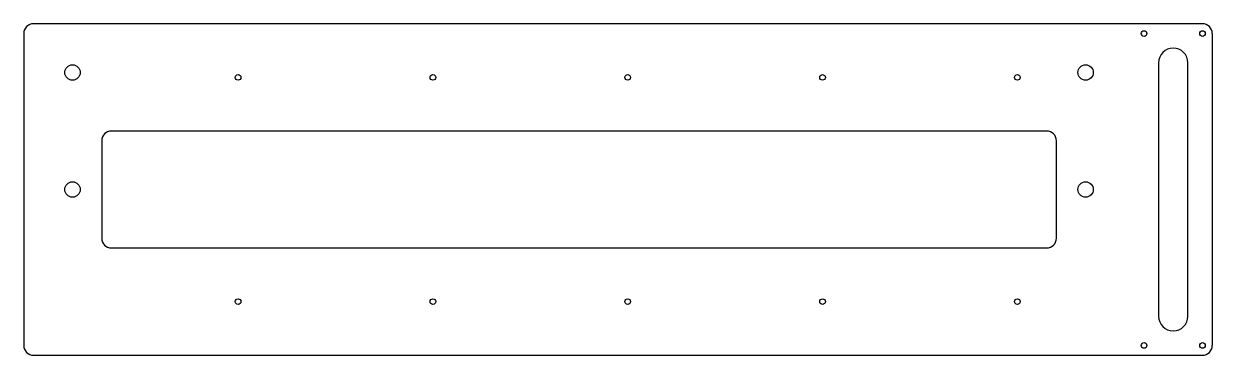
# Model space of a CAD drawing. Extents: x -15.5 to 15, y -4.3 to 4.3.
import ezdxf

# ---------------------------------------------------------------- set-up
doc = ezdxf.new("R2010")
doc.units = 0
doc.layers.get('0').update_dxf_attribs({"linetype": 'CONTINUOUS'})

msp = doc.modelspace()

# ---------------------------------------------------------------- linework, layer by layer
at = {"color": 7, "linetype": 'CONTINUOUS'}
for p, q in [((-15.5, 4), (-15.5, -4)), ((14.75, 4.25), (-15.25, 4.25)), ((15, 4), (15, -4)), ((13.625, 3.25), (13.625, -3.25)), ((14.375, -3.25), (14.375, 3.25)), ((-13.5, 1.25), (-13.5, -1.25)), ((10.75, 1.5), (-13.25, 1.5)), ((11, -1.25), (11, 1.25)), ((-13.25, -1.5), (10.75, -1.5)), ((-15.25, -4.25), (14.75, -4.25))]:
    msp.add_line(p, q, dxfattribs=at)
for centre, radius in [((13.25, 4), 0.072), ((14.75, 4), 0.072), ((-14.25, 3), 0.198), ((11.75, 3), 0.198), ((-10, 2.875), 0.072), ((-5, 2.875), 0.072), ((0, 2.875), 0.072), ((5, 2.875), 0.072), ((10, 2.875), 0.072), ((-14.25, 0), 0.198), ((11.75, 0), 0.198), ((-10, -2.875), 0.072), ((-5, -2.875), 0.072), ((0, -2.875), 0.072), ((5, -2.875), 0.072), ((10, -2.875), 0.072), ((13.25, -4), 0.072), ((14.75, -4), 0.072)]:
    msp.add_circle(centre, radius, dxfattribs=at)
for centre, radius, start, end in [((-15.25, 4), 0.25, 90, 180), ((14.75, 4), 0.25, 0, 90), ((14, 3.25), 0.375, 0, 180), ((-13.25, 1.25), 0.25, 90, 180), ((10.75, 1.25), 0.25, 0, 90), ((-13.25, -1.25), 0.25, 180, 270), ((10.75, -1.25), 0.25, 270, 0), ((14, -3.25), 0.375, 180, 0), ((-15.25, -4), 0.25, 180, 270), ((14.75, -4), 0.25, 270, 0)]:
    msp.add_arc(centre, radius, start, end, dxfattribs=at)

doc.saveas('drawing.dxf')
